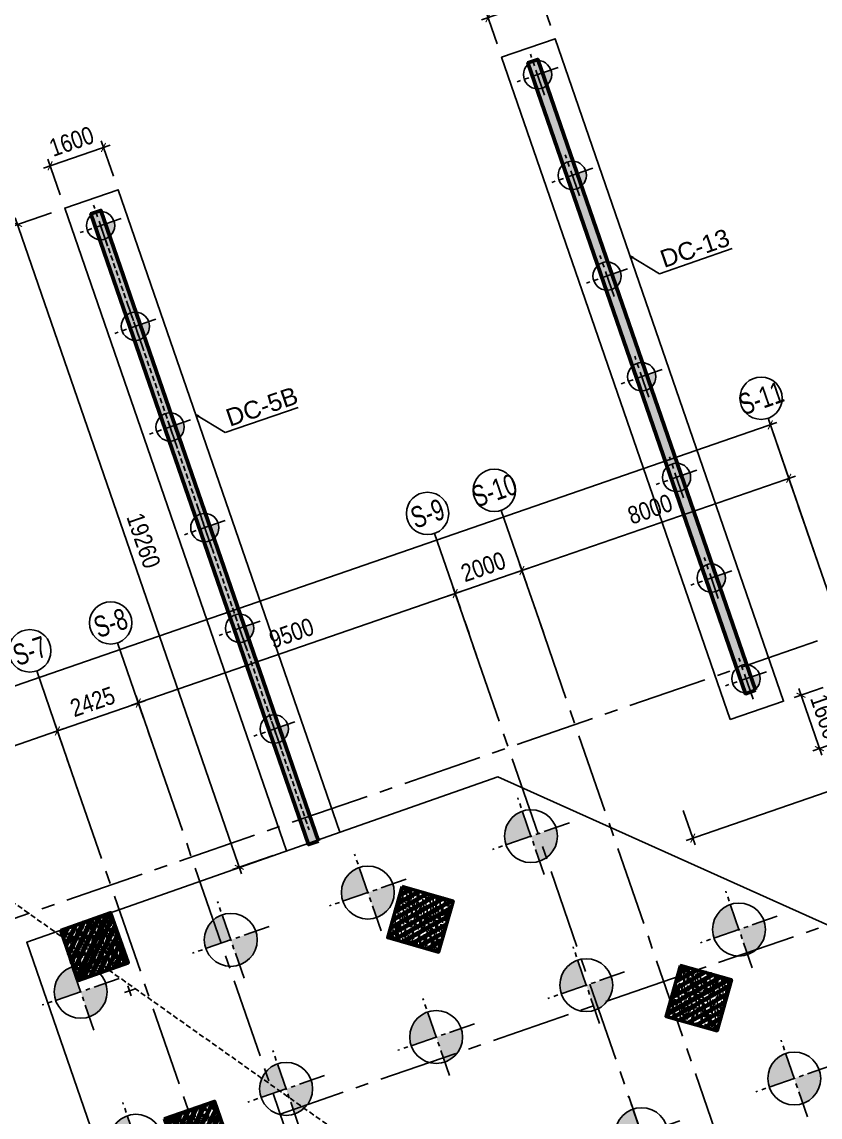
# Model space of a CAD drawing. Header units: millimetres. Extents: x -80883 to 1373228, y -532110 to 182357.
# Drawn here: x 704660 to 727280, y -295574 to -264555 of the extents above; entities that cross this region are included whole.
import ezdxf
from ezdxf.enums import TextEntityAlignment as Align
from ezdxf.xclip import XClip

# ---------------------------------------------------------------- set-up
doc = ezdxf.new("R2010")
doc.units = ezdxf.units.MM
doc.header["$LTSCALE"] = 100
doc.header["$XCLIPFRAME"] = 0
doc.header["$PDMODE"] = 32
doc.header["$PDSIZE"] = 2.5
for name, pattern in [('CENTER2', [1.125, 0.75, -0.125, 0.125, -0.125]), ('DASHED', [4.5, 3, -1.5]), ('HIDDEN', [0.375, 0.25, -0.125]), ('Xref_ST_MBDV Cot vach 30.7.2022$0$DASHDOT', [1, 0.5, -0.25, 0, -0.25])]:
    doc.linetypes.add(name, pattern=pattern)
for name, color, linetype in [('ccu11-Dim', 8, 'Continuous'), ('ccu11-Khuat', 9, 'DASHED'), ('ccu11-Manh', 8, 'Continuous'), ('ccu12-Hatch', 250, 'Continuous'), ('ccu12-Pile', 4, 'Continuous'), ('ccu12-Thay', 7, 'Continuous'), ('ccu12-Truc', 13, 'CENTER2'), ('KC-Betong', 6, 'Continuous'), ('KC2-DIM', 251, 'Continuous'), ('KCS_CENTER_POINT', 7, 'Continuous'), ('KCS_PILE', 8, 'HIDDEN'), ('KT-Dim', 8, 'Continuous'), ('Xref_ST_MBDV Cot vach 30.7.2022$0$Xref_ST_MBDV Cot vach 30.7.2022|Xref_ST_MBDV Cot vach 30.7.2022|Xref_ST_MBDV Cot vach 30.7.2022|Xref_ST_MBDV Cot vach 30.7.2022|A-WALL-PATT', 251, 'Continuous'), ('Xref_ST_MBDV Cot vach 30.7.2022$0$Xref_ST_MBDV Cot vach 30.7.2022|Xref_ST_MBDV Cot vach 30.7.2022|Xref_ST_MBDV Cot vach 30.7.2022|Xref_ST_MBDV Cot vach 30.7.2022|Site_plot line', 1, 'Xref_ST_MBDV Cot vach 30.7.2022$0$DASHDOT'), ('Xref_ST_MBDV Cot vach 30.7.2022|Xref_ST_MBDV Cot vach 30.7.2022|Xref_ST_MBDV Cot vach 30.7.2022|Xref_ST_MBDV Cot vach 30.7.2022|A-GRID-SYM', 50, 'Continuous')]:
    doc.layers.add(name, color=color, linetype=linetype)
for name, color, linetype, lineweight in [('ccu12-Tencaukien', 9, 'Continuous', 15), ('KT-Net cot', 2, 'Continuous', 50), ('KT-Net cot vach', 6, 'Continuous', 50), ('KT-Vat lieu', 250, 'Continuous', 9)]:
    doc.layers.add(name, color=color, linetype=linetype, lineweight=lineweight)
doc.styles.add('Arial', font='arial.ttf', dxfattribs={"width": 0.7})
doc.styles.add('Arial Narrow', font='ARIALN.TTF')
doc.styles.add('HBA-Text', font='GOTHIC.TTF')
doc.dimstyles.new('ccu11-100x2', dxfattribs={"dimscale": 100, "dimtxt": 2.5, "dimasz": 1, "dimexe": 1, "dimexo": 2, "dimgap": 1, "dimtad": 1, "dimdec": 0, "dimlfac": 0.5, "dimrnd": 5, "dimdsep": 46, "dimtxsty": 'Arial', "dimblk": 'ARCHTICK', "dimcen": -1, "dimdle": 1, "dimclrd": 256, "dimclre": 256, "dimclrt": 31, "dimadec": 0, "dimazin": 2, "dimtfac": 0.1, "dimtdec": 0, "dimtmove": 0, "dimatfit": 1, "dimldrblk": 'ARCHTICK', "dimfxl": 1, "dimtvp": 0.833333, "dimtolj": 1, "dimtzin": 12, "dimarcsym": 0})
doc.dimstyles.new('ccu12-200', dxfattribs={"dimscale": 200, "dimtxt": 2.5, "dimasz": 1, "dimexe": 1, "dimexo": 2, "dimgap": 1, "dimtad": 1, "dimdec": 0, "dimrnd": 5, "dimdsep": 46, "dimtxsty": 'Arial Narrow', "dimblk": 'ARCHTICK', "dimcen": -1, "dimdle": 1, "dimclrd": 256, "dimclre": 256, "dimclrt": 3, "dimadec": 0, "dimazin": 2, "dimtfac": 0.1, "dimtdec": 0, "dimtmove": 0, "dimatfit": 1, "dimldrblk": 'ARCHTICK', "dimfxl": 1, "dimtvp": 0.833333, "dimtolj": 1, "dimtzin": 12, "dimarcsym": 0})
pattern_1 = [(50, (550, -550), (286.904, -25.1), [30, -330]), (355, (550, -550), (-55.5, 300.877), [24, -264]), (100.451, (573.9, -552.1), (231.404, 275.776), [25.496, -280.457]), (46.184, (550, -470), (426.9, -66.21), [45, -495]), (96.636, (585.57, -475.5), (373.87, 389.65), [38.24, -420.69]), (351.184, (550, -470), (373.86, 389.65), [36, -396]), (21, (590, -490), (238.763, -161.048), [30, -330]), (326, (590, -490), (97.326, 290.06), [24, -264]), (71.451, (609.9, -503.42), (336.09, 129.01), [25.496, -280.457]), (37.5, (550, -550), (4.864, 133.1575), [0, -260.8, 0, -268, 0, -265]), (7.5, (550, -550), (105.228, 157.765), [0, -152.8, 0, -254.8, 0, -101]), (327.5, (460.8, -550), (213.529, -9.022), [0, -100, 0, -312, 0, -414]), (317.5, (420.8, -550), (233.274, 40.042), [0, -130, 0, -207.2, 0, -294]), (45, (550, -550), (-120.208, 120.208), []), (45, (550, -501), (-120.208, 120.208), [])]

# ---------------------------------------------------------------- blocks, each defined once
blk = doc.blocks.new('Xref_ST_MBDV Cot vach 30.7.2022$0$Tuong Vay01-flat-1')
at = {"layer": 'Xref_ST_MBDV Cot vach 30.7.2022$0$Xref_ST_MBDV Cot vach 30.7.2022|Xref_ST_MBDV Cot vach 30.7.2022|Xref_ST_MBDV Cot vach 30.7.2022|Xref_ST_MBDV Cot vach 30.7.2022|A-WALL-PATT'}
h = blk.add_hatch(dxfattribs=at)
h.set_pattern_fill('ACET-2D-VATLIEU04', color=256, scale=50, pattern_type=2)
h.set_pattern_definition([(50, (-11139561.84, -1407213.45), (-225.902474, 189.5546825), [37.5, -412.5]), (355, (-11139561.84, -1407213.45), (32.127212, 367.215716), [30, -330]), (100.4514, (-11139531.95, -1407216.06), (-341.231527, -62.944187), [31.870095, -350.571056]), (46.1842, (-11139561.84, -1407113.45), (-319.180497, 306.252097), [56.25, -618.75]), (96.6356, (-11139517.37, -1407120.34), (-516.995922, -60.144022), [47.805144, -525.8565]), (351.1842, (-11139561.84, -1407113.45), (84.740774, 546.39543), [45, -495]), (21, (-11139511.84, -1407138.45), (-105.680822, 275.3079534), [37.5, -412.5]), (326, (-11139511.84, -1407138.45), (206.128805, 305.59852), [30, -330]), (71.4514, (-11139486.97, -1407155.22), (-328.963765, 110.380101), [31.870095, -350.571056]), (37.5, (-11139561.84, -1407213.45), (-78.1345294, 101.8269012), [0, -326, 0, -335, 0, -331.25]), (7.5, (-11139561.84, -1407213.45), (-23.2793464, 176.824191), [0, -191, 0, -318.5, 0, -126.25]), (327.5, (-11139673.34, -1407213.45), (71.9444175, 112.9301145), [0, -125, 0, -390, 0, -517.5000003]), (317.5, (-11139723.34, -1407213.45), (158.0205496, 172.449169), [0, -162.5, 0, -259, 0, -367.5]), (45, (-11139561.84, -1407213.45), (-150.260191, 150.260191), []), (45, (-11139561.84, -1407152.2), (-150.260191, 150.260191), [])])
h.paths.add_polyline_path([(-82665, -118500), (-81837, -121132), (-80903, -123728), (-79863, -126284), (-78720, -128795), (-77475, -131258), (-76131, -133667), (-74689, -136020), (-73153, -138312), (-71525, -140539), (-69807, -142699), (-68002, -144786), (-66114, -146798), (-64145, -148731), (-62100, -150582), (-59980, -152349), (-57790, -154027), (-55533, -155614), (-53213, -157109), (-50835, -158507), (-48401, -159807), (-45916, -161007), (-43385, -162104), (-40811, -163097), (-38198, -163985), (-35551, -164765), (-32875, -165436), (-30174, -165998), (-27451, -166448), (-24702, -166789), (-4397, -168938), (36420, -167648), (41836, -160719), (12445, -24368), (8473, -9249), (-4719, -5521), (-10557, -9947), (-34021, -27848), (-39777, -32009), (-41249, -35294), (-45787, -38574), (-49368, -38942), (-57644, -44924), (-59845, -46601), (-61969, -48362), (-64020, -50208), (-65993, -52137), (-67887, -54144), (-69696, -56226), (-71420, -58381), (-73054, -60604), (-74596, -62892), (-76043, -65242), (-77394, -67648), (-78645, -70107), (-79794, -72615), (-80841, -75168), (-81782, -77762), (-82617, -80392), (-83343, -83054), (-83961, -85743), (-84468, -88455), (-84865, -91186), (-85149, -93930), (-85321, -96684), (-85381, -99530), (-85329, -102201), (-85163, -104955), (-84886, -107701), (-84496, -110432), (-83996, -113146), (-83385, -115836)], flags=16)
h.paths.add_polyline_path([(-83625, -118781), (-82785, -121452), (-81837, -124086), (-80781, -126680), (-79621, -129228), (-78358, -131727), (-76994, -134172), (-75531, -136560), (-73973, -138886), (-72320, -141146), (-70577, -143337), (-68746, -145455), (-66829, -147497), (-64832, -149459), (-62755, -151337), (-60604, -153130), (-58382, -154833), (-56092, -156444), (-53738, -157960), (-51324, -159379), (-48854, -160699), (-46333, -161916), (-43764, -163030), (-41151, -164038), (-38500, -164938), (-35814, -165730), (-33098, -166411), (-30357, -166981), (-27595, -167438), (-24816, -167783), (-4434, -169940), (36920, -168633), (42913, -160966), (13418, -24135), (9295, -8442), (-4926, -4424), (-11163, -9151), (-34617, -27045), (-40580, -31355), (-42052, -34640), (-46156, -37607), (-49737, -37975), (-58240, -44121), (-60467, -45819), (-62623, -47605), (-64704, -49479), (-66707, -51435), (-68628, -53472), (-70465, -55586), (-72214, -57772), (-73872, -60029), (-75437, -62350), (-76905, -64734), (-78276, -67176), (-79545, -69672), (-80712, -72217), (-81774, -74808), (-82729, -77440), (-83576, -80109), (-84314, -82810), (-84940, -85539), (-85455, -88291), (-85857, -91062), (-86146, -93847), (-86321, -96642), (-86382, -99529), (-86328, -102241), (-86160, -105036), (-85879, -107821), (-85484, -110593), (-84976, -113347), (-84356, -116078)])
at = {"layer": 'Xref_ST_MBDV Cot vach 30.7.2022$0$Xref_ST_MBDV Cot vach 30.7.2022|Xref_ST_MBDV Cot vach 30.7.2022|Xref_ST_MBDV Cot vach 30.7.2022|Xref_ST_MBDV Cot vach 30.7.2022|Site_plot line', "ltscale": 5000}
blk.add_arc((-17764, -99529), 69167, 126.14636, 263.7927, dxfattribs=at)
blk = doc.blocks.new('_ARCHTICK')
at = {"color": 0, "linetype": 'ByBlock', "const_width": 0.15}
blk.add_lwpolyline([(-0.5, -0.5), (0.5, 0.5)], dxfattribs=at)
blk = doc.blocks.new('*D1068')
at = {"layer": 'Defpoints', "color": 0, "transparency": 16777216}
for p in [(341485, -41507), (342233, -43673), (336750, -45566)]:
    blk.add_point(p, dxfattribs=at)
at = {"layer": 'KT-Dim', "lineweight": -2, "transparency": 16777216}
for p, q in [((335814, -43466), (341674, -41442)), ((342102, -43295), (341420, -41318)), ((336620, -45188), (335937, -43211))]:
    blk.add_line(p, q, dxfattribs=at)
at = {"layer": 'KT-Dim', "lineweight": -2, "transparency": 16777216, "xscale": 200, "yscale": 200, "zscale": 200}
for p, rotation in [((341485, -41507), 19.04713796363416), ((336003, -43400), 199.0471379636342)]:
    blk.add_blockref('_ARCHTICK', p, dxfattribs=dict(at, rotation=rotation))
at = {"layer": 'KT-Dim', "color": 3, "transparency": 16777216, "insert": (338595, -42023), "char_height": 500, "attachment_point": 5, "rotation": 19.0471, "style": 'Arial Narrow'}
blk.add_mtext('\\A1;5800', dxfattribs=at)
blk = doc.blocks.new('*D1069')
at = {"layer": 'Defpoints', "color": 0, "transparency": 16777216}
for p in [(343777, -40716), (344525, -42881), (342233, -43673)]:
    blk.add_point(p, dxfattribs=at)
at = {"layer": 'KT-Dim', "lineweight": -2, "transparency": 16777216}
for p, q in [((344394, -42503), (343712, -40527)), ((341296, -41573), (343966, -40651)), ((342102, -43295), (341420, -41318))]:
    blk.add_line(p, q, dxfattribs=at)
at = {"layer": 'KT-Dim', "lineweight": -2, "transparency": 16777216, "xscale": 200, "yscale": 200, "zscale": 200}
for p, rotation in [((343777, -40716), 19.04713796363416), ((341485, -41507), 199.0471379636342)]:
    blk.add_blockref('_ARCHTICK', p, dxfattribs=dict(at, rotation=rotation))
at = {"layer": 'KT-Dim', "color": 3, "transparency": 16777216, "insert": (342483, -40681), "char_height": 500, "attachment_point": 5, "rotation": 19.0471, "style": 'Arial Narrow'}
blk.add_mtext('\\A1;2425', dxfattribs=at)
blk = doc.blocks.new('*D1070')
at = {"layer": 'Defpoints', "color": 0, "transparency": 16777216}
for p in [(352757, -37616), (353505, -39781), (344525, -42881)]:
    blk.add_point(p, dxfattribs=at)
at = {"layer": 'KT-Dim', "lineweight": -2, "transparency": 16777216}
for p, q in [((353374, -39403), (352692, -37427)), ((343588, -40781), (352946, -37550)), ((344394, -42503), (343712, -40527))]:
    blk.add_line(p, q, dxfattribs=at)
at = {"layer": 'KT-Dim', "lineweight": -2, "transparency": 16777216, "xscale": 200, "yscale": 200, "zscale": 200}
for p, rotation in [((352757, -37616), 19.04713796363416), ((343777, -40716), 199.0471379636342)]:
    blk.add_blockref('_ARCHTICK', p, dxfattribs=dict(at, rotation=rotation))
at = {"layer": 'KT-Dim', "color": 3, "transparency": 16777216, "insert": (348119, -38736), "char_height": 500, "attachment_point": 5, "rotation": 19.0471, "style": 'Arial Narrow'}
blk.add_mtext('\\A1;9500', dxfattribs=at)
blk = doc.blocks.new('*D1071')
at = {"layer": 'Defpoints', "color": 0, "transparency": 16777216}
for p in [(354648, -36963), (355395, -39128), (353505, -39781)]:
    blk.add_point(p, dxfattribs=at)
at = {"layer": 'KT-Dim', "lineweight": -2, "transparency": 16777216}
for p, q in [((352568, -37681), (354837, -36898)), ((355265, -38750), (354582, -36774)), ((353374, -39403), (352692, -37427))]:
    blk.add_line(p, q, dxfattribs=at)
at = {"layer": 'KT-Dim', "lineweight": -2, "transparency": 16777216, "xscale": 200, "yscale": 200, "zscale": 200}
for p, rotation in [((354648, -36963), 19.04713796363416), ((352757, -37616), 199.0471379636342)]:
    blk.add_blockref('_ARCHTICK', p, dxfattribs=dict(at, rotation=rotation))
at = {"layer": 'KT-Dim', "color": 3, "transparency": 16777216, "insert": (353554, -36859), "char_height": 500, "attachment_point": 5, "rotation": 19.0471, "style": 'Arial Narrow'}
blk.add_mtext('\\A1;2000', dxfattribs=at)
blk = doc.blocks.new('*D1072')
at = {"layer": 'Defpoints', "color": 0, "transparency": 16777216}
for p in [(362210, -34352), (362957, -36518), (355395, -39128)]:
    blk.add_point(p, dxfattribs=at)
at = {"layer": 'KT-Dim', "lineweight": -2, "transparency": 16777216}
for p, q in [((354459, -37028), (362399, -34287)), ((362827, -36140), (362144, -34163)), ((355265, -38750), (354582, -36774))]:
    blk.add_line(p, q, dxfattribs=at)
at = {"layer": 'KT-Dim', "lineweight": -2, "transparency": 16777216, "xscale": 200, "yscale": 200, "zscale": 200}
for p, rotation in [((362210, -34352), 19.04713796363416), ((354648, -36963), 199.0471379636342)]:
    blk.add_blockref('_ARCHTICK', p, dxfattribs=dict(at, rotation=rotation))
at = {"layer": 'KT-Dim', "color": 3, "transparency": 16777216, "insert": (358280, -35227), "char_height": 500, "attachment_point": 5, "rotation": 19.0471, "style": 'Arial Narrow'}
blk.add_mtext('\\A1;8000', dxfattribs=at)
blk = doc.blocks.new('GRID-SYM-flat-103')
at = {"layer": 'Xref_ST_MBDV Cot vach 30.7.2022|Xref_ST_MBDV Cot vach 30.7.2022|Xref_ST_MBDV Cot vach 30.7.2022|Xref_ST_MBDV Cot vach 30.7.2022|A-GRID-SYM'}
blk.add_circle((0, 0, 0), 900, dxfattribs=at)
at = {"layer": 'Xref_ST_MBDV Cot vach 30.7.2022|Xref_ST_MBDV Cot vach 30.7.2022|Xref_ST_MBDV Cot vach 30.7.2022|Xref_ST_MBDV Cot vach 30.7.2022|A-GRID-SYM', "style": 'HBA-Text'}
blk.add_attdef('GRID', text='', height=900, rotation=19.0471, dxfattribs=at).set_placement((0, 0, 0), align=Align.MIDDLE_CENTER)
blk = doc.blocks.new('*D1073')
at = {"layer": 'Defpoints', "color": 0, "transparency": 16777216}
for p in [(363163, -37115), (306934, -51743), (308410, -56019, 0)]:
    blk.add_point(p, dxfattribs=at)
at = {"layer": 'KT-Dim', "lineweight": -2, "transparency": 16777216}
for p, q in [((361876, -32774), (306745, -51809)), ((363033, -36737), (361622, -32650)), ((308280, -55641), (306869, -51554))]:
    blk.add_line(p, q, dxfattribs=at)
at = {"layer": 'KT-Dim', "lineweight": -2, "transparency": 16777216, "xscale": 200, "yscale": 200, "zscale": 200}
for p, rotation in [((361687, -32839), 19.0477163778953), ((306934, -51743), 199.0477163778953)]:
    blk.add_blockref('_ARCHTICK', p, dxfattribs=dict(at, rotation=rotation))
at = {"layer": 'KT-Dim', "color": 3, "transparency": 16777216, "insert": (334162, -41861), "char_height": 500, "attachment_point": 5, "rotation": 19.0477, "style": 'Arial Narrow'}
blk.add_mtext('\\A1;57925', dxfattribs=at)
blk = doc.blocks.new('*U151')
h = blk.add_hatch()
h.set_pattern_fill('VATLIEU04', color=250, scale=40, style=0, pattern_type=2)
h.set_pattern_definition(pattern_1)
h.paths.add_polyline_path([(-475, 475), (1025, 475), (1025, -1025), (-475, -1025)])
at = {"color": 6, "ltscale": 0.25}
blk.add_lwpolyline([(-475, 475), (1025, 475), (1025, -1025), (-475, -1025)], close=True, dxfattribs=at)
at = {"layer": 'Defpoints', "linetype": 'ByBlock', "ltscale": 30}
for p, q in [((1025, 475), (-475, -1025)), ((-475, 475), (1025, -1025))]:
    blk.add_line(p, q, dxfattribs=at)
blk = doc.blocks.new('*U155')
h = blk.add_hatch()
h.set_pattern_fill('VATLIEU04', color=250, scale=40, style=0, pattern_type=2)
h.set_pattern_definition(pattern_1)
h.paths.add_polyline_path([(-475, 475), (1025, 475), (1025, -1025), (-475, -1025)])
at = {"color": 6, "ltscale": 0.25}
blk.add_lwpolyline([(-475, 475), (1025, 475), (1025, -1025), (-475, -1025)], close=True, dxfattribs=at)
at = {"layer": 'Defpoints', "linetype": 'ByBlock', "ltscale": 30}
for p, q in [((1025, 475), (-475, -1025)), ((-475, 475), (1025, -1025))]:
    blk.add_line(p, q, dxfattribs=at)
blk = doc.blocks.new('MBDV-B1-T1-PN')
at = {"layer": 'KT-Net cot vach'}
for name, p, rotation in [('*U151', (42617, 11116), 344.2212204098554), ('*U151', (33221, 10173, 0), 19.35977521795311), ('*U155', (50508, 8886), 344.2212204098554), ('*U151', (36164, 4835, 0), 19.04713795399666)]:
    blk.add_blockref(name, p, dxfattribs=dict(at, rotation=rotation))
blk = doc.blocks.new('D1500.')
at = {"layer": 'ccu12-Hatch', "ltscale": 0.5}
h = blk.add_hatch(color=256, dxfattribs=at)
h.dxf.hatch_style = 1
h.paths.add_polyline_path([(750, 0, 0.414214), (0, 750), (0, 0)])
h.paths.add_polyline_path([(0, 0), (-750, 0, 0.414214), (0, -750)])
at = {"layer": 'ccu12-Pile', "color": 13, "linetype": 'CENTER2', "ltscale": 10}
for p, q in [((0, 1150), (0, -1150)), ((1150, 0), (-1150, 0))]:
    blk.add_line(p, q, dxfattribs=at)
at = {"layer": 'ccu12-Pile', "ltscale": 0.5}
blk.add_circle((0, 0), 750, dxfattribs=at)
blk = doc.blocks.new('D1500')
at = {"layer": 'ccu12-Pile', "rotation": 270}
blk.add_blockref('D1500.', (-4, 0), dxfattribs=at)
blk = doc.blocks.new('MBDV-COC-PN')
at = {"layer": 'KCS_PILE', "rotation": 19.04713795401927}
for p in [(45946, 13133), (41323, 11536), (51840, 10489), (37439, 10195), (47513, 8913), (33185, 8727), (43260, 7444), (53407, 6270), (39006, 5976), (34752, 4507), (49080, 4693)]:
    blk.add_blockref('D1500', p, dxfattribs=at)
blk = doc.blocks.new('D800.')
at = {"layer": 'ccu12-Pile', "ltscale": 0.5}
h = blk.add_hatch(color=250, dxfattribs=at)
h.dxf.hatch_style = 1
h.paths.add_polyline_path([(0, 0), (400, 0, 0.414214), (0, 400)])
at = {"layer": 'ccu12-Pile', "color": 13, "linetype": 'CENTER2', "ltscale": 10}
for p, q in [((0, 613), (0, -613)), ((613, 0), (-613, 0))]:
    blk.add_line(p, q, dxfattribs=at)
at = {"layer": 'ccu12-Pile', "ltscale": 0.5}
blk.add_circle((0, 0), 400, dxfattribs=at)
blk = doc.blocks.new('*D768')
at = {"layer": 'ccu11-Dim', "lineweight": -2, "ltscale": 0.5, "transparency": 16777216}
for p, q in [((727365, -283409), (726549, -283691)), ((727326, -285327), (726673, -283437)), ((727887, -284922), (727072, -285203))]:
    blk.add_line(p, q, dxfattribs=at)
at = {"layer": 'Defpoints', "color": 0, "ltscale": 0.5, "transparency": 16777216}
for p in [(727743, -283279), (726739, -283626), (728265, -284791)]:
    blk.add_point(p, dxfattribs=at)
at = {"layer": 'ccu11-Dim', "lineweight": -2, "ltscale": 0.5, "transparency": 16777216, "xscale": 200, "yscale": 200, "zscale": 200}
for p, rotation in [((726739, -283626), 109.0471379532314), ((727261, -285138), 289.0471379532314)]:
    blk.add_blockref('_ARCHTICK', p, dxfattribs=dict(at, rotation=rotation))
at = {"layer": 'ccu11-Dim', "color": 3, "ltscale": 0.5, "transparency": 16777216, "insert": (727430, -284233), "char_height": 500, "attachment_point": 5, "rotation": 289.0471, "style": 'Arial Narrow'}
blk.add_mtext('\\A1;1600', dxfattribs=at)
blk = doc.blocks.new('*D769')
at = {"layer": 'ccu11-Dim', "lineweight": -2, "ltscale": 0.5, "transparency": 16777216}
for p, q in [((742023, -280464), (742358, -281435)), ((742482, -281180), (723482, -287740)), ((723402, -286893), (723737, -287864))]:
    blk.add_line(p, q, dxfattribs=at)
at = {"layer": 'Defpoints', "color": 0, "ltscale": 0.5, "transparency": 16777216}
for p in [(741893, -280086), (723271, -286515), (723671, -287675)]:
    blk.add_point(p, dxfattribs=at)
at = {"layer": 'ccu11-Dim', "lineweight": -2, "ltscale": 0.5, "transparency": 16777216, "xscale": 200, "yscale": 200, "zscale": 200}
for p, rotation in [((742293, -281245), 19.0471379532342), ((723671, -287675), 199.0471379532341)]:
    blk.add_blockref('_ARCHTICK', p, dxfattribs=dict(at, rotation=rotation))
at = {"layer": 'ccu11-Dim', "color": 3, "ltscale": 0.5, "transparency": 16777216, "insert": (731832, -284375), "char_height": 500, "attachment_point": 5, "rotation": 19.0471, "style": 'Arial Narrow'}
blk.add_mtext('\\A1;19700', dxfattribs=at)
blk = doc.blocks.new('*D772')
at = {"layer": 'ccu11-Dim', "lineweight": -2, "ltscale": 0.5, "transparency": 16777216}
for p, q in [((719571, -263849), (717681, -264501)), ((719638, -264654), (719317, -263725)), ((718125, -265176), (717805, -264247))]:
    blk.add_line(p, q, dxfattribs=at)
at = {"layer": 'Defpoints', "color": 0, "ltscale": 0.5, "transparency": 16777216}
for p in [(717870, -264436), (719768, -265032), (718256, -265554)]:
    blk.add_point(p, dxfattribs=at)
at = {"layer": 'ccu11-Dim', "lineweight": -2, "ltscale": 0.5, "transparency": 16777216, "xscale": 200, "yscale": 200, "zscale": 200}
for p, rotation in [((719382, -263914), 19.0471379423621), ((717870, -264436), 199.0471379423621)]:
    blk.add_blockref('_ARCHTICK', p, dxfattribs=dict(at, rotation=rotation))
at = {"layer": 'ccu11-Dim', "color": 3, "ltscale": 0.5, "transparency": 16777216, "insert": (718478, -263745), "char_height": 500, "attachment_point": 5, "rotation": 19.0471, "style": 'Arial Narrow'}
blk.add_mtext('\\A1;1600', dxfattribs=at)
blk = doc.blocks.new('*D773')
at = {"layer": 'ccu11-Dim', "lineweight": -2, "ltscale": 0.5, "transparency": 16777216}
for p, q in [((707255, -268929), (706907, -267921)), ((707161, -268045), (705271, -268698)), ((705743, -269451), (705395, -268443))]:
    blk.add_line(p, q, dxfattribs=at)
at = {"layer": 'Defpoints', "color": 0, "ltscale": 0.5, "transparency": 16777216}
for p in [(705460, -268632), (707386, -269307), (705873, -269830)]:
    blk.add_point(p, dxfattribs=at)
at = {"layer": 'ccu11-Dim', "lineweight": -2, "ltscale": 0.5, "transparency": 16777216, "xscale": 200, "yscale": 200, "zscale": 200}
for p, rotation in [((706972, -268110), 19.0471379423621), ((705460, -268632), 199.0471379423621)]:
    blk.add_blockref('_ARCHTICK', p, dxfattribs=dict(at, rotation=rotation))
at = {"layer": 'ccu11-Dim', "color": 3, "ltscale": 0.5, "transparency": 16777216, "insert": (706068, -267941), "char_height": 500, "attachment_point": 5, "rotation": 19.0471, "style": 'Arial Narrow'}
blk.add_mtext('\\A1;1600', dxfattribs=at)
blk = doc.blocks.new('*D774')
at = {"layer": 'ccu11-Dim', "lineweight": -2, "ltscale": 0.5, "transparency": 16777216}
for p, q in [((705495, -269960), (704347, -270356)), ((704471, -270102), (710885, -288688)), ((711779, -288168), (710631, -288564))]:
    blk.add_line(p, q, dxfattribs=at)
at = {"layer": 'Defpoints', "color": 0, "ltscale": 0.5, "transparency": 16777216}
for p in [(705873, -269830), (712157, -288038), (710820, -288499)]:
    blk.add_point(p, dxfattribs=at)
at = {"layer": 'ccu11-Dim', "lineweight": -2, "ltscale": 0.5, "transparency": 16777216, "xscale": 200, "yscale": 200, "zscale": 200}
for p, rotation in [((704536, -270291), 109.0400269250008), ((710820, -288499), 289.0400269250009)]:
    blk.add_blockref('_ARCHTICK', p, dxfattribs=dict(at, rotation=rotation))
at = {"layer": 'ccu11-Dim', "color": 3, "ltscale": 0.5, "transparency": 16777216, "insert": (708108, -279247), "char_height": 500, "attachment_point": 5, "rotation": 289.04, "style": 'Arial Narrow'}
blk.add_mtext('\\A1;19260', dxfattribs=at)
blk = doc.blocks.new('Vach-NN-PN')
at = {"layer": 'KT-Vat lieu'}
h = blk.add_hatch(dxfattribs=at)
h.set_pattern_fill('BTCT', color=256, scale=40)
h.set_pattern_definition([(50, (145314.1, -41250.66), (286.90407, -25.10085), [30, -330]), (355, (145314.1, -41250.66), (-55.5005, 300.87685), [24, -264]), (100.4514, (145338.02, -41252.75), (231.40375, 275.7758), [25.4961, -280.45684]), (46.1842, (145314.1, -41170.66), (426.8964, -66.2076), [45, -495]), (96.6356, (145349.7, -41176.2), (373.8651, 389.6471), [38.2441, -420.6852]), (351.1842, (145314.1, -41170.66), (373.8648, 389.6474), [36, -396]), (21, (145354.1, -41190.66), (238.7628, -161.04756), [30, -330]), (326, (145354.1, -41190.66), (97.3261, 290.06), [24, -264]), (71.4514, (145374, -41204.08), (336.08905, 129.0122), [25.4961, -280.45684]), (37.5, (145314.11, -41250.66), (4.86394, 133.15754), [0, -260.8, 0, -268, 0, -265]), (7.5, (145314.11, -41250.66), (105.22781, 157.76468), [0, -152.8, 0, -254.8, 0, -101]), (327.5, (145224.91, -41250.66), (213.52897, -9.02195), [0, -100, 0, -312, 0, -414]), (317.5, (145184.9, -41250.66), (233.27447, 40.042), [0, -130, 0, -207.2, 0, -294]), (45, (145314.11, -41250.66), (-106.06602, 106.06602), []), (45, (145384.82, -41250.66), (-106.06602, 106.06602), [])])
h.paths.add_polyline_path([(53910, 5336), (53627, 5238), (47459, 23103), (47742, 23201)])
h = blk.add_hatch(dxfattribs=at)
h.set_pattern_fill('BTCT', color=256, scale=40)
h.set_pattern_definition([(50, (132931.33, -45525.8), (286.90407, -25.10085), [30, -330]), (355, (132931.33, -45525.8), (-55.5005, 300.87685), [24, -264]), (100.4514, (132955.24, -45527.89), (231.40375, 275.7758), [25.4961, -280.45684]), (46.1842, (132931.33, -45445.8), (426.8964, -66.2076), [45, -495]), (96.6356, (132966.9, -45451.3), (373.8651, 389.6471), [38.2441, -420.6852]), (351.1842, (132931.33, -45445.8), (373.8648, 389.6474), [36, -396]), (21, (132971.33, -45465.8), (238.7628, -161.04756), [30, -330]), (326, (132971.33, -45465.8), (97.3261, 290.06), [24, -264]), (71.4514, (132991.22, -45479.21), (336.08905, 129.0122), [25.4961, -280.45684]), (37.5, (132931.33, -45525.79), (4.86394, 133.15754), [0, -260.8, 0, -268, 0, -265]), (7.5, (132931.33, -45525.8), (105.22781, 157.76468), [0, -152.8, 0, -254.8, 0, -101]), (327.5, (132842.13, -45525.79), (213.52897, -9.02195), [0, -100, 0, -312, 0, -414]), (317.5, (132802.13, -45525.8), (233.27447, 40.042), [0, -130, 0, -207.2, 0, -294]), (45, (132931.33, -45525.8), (-106.06602, 106.06602), []), (45, (133002.04, -45525.8), (-106.06602, 106.06602), [])])
h.paths.add_polyline_path([(41528, 1060), (41244, 963), (35076, 18828), (35360, 18926)])
at = {"layer": 'KT-Net cot'}
for points in [[(53910, 5336), (53627, 5238), (47459, 23103), (47742, 23201)], [(41528, 1060), (41244, 963), (35076, 18828), (35360, 18926)]]:
    blk.add_lwpolyline(points, close=True, dxfattribs=at)
blk = doc.blocks.new('dc-6-1500')
for p, q in [((-4105, 17050), (2691, 17050)), ((2691, 17050), (2691, -950)), ((4095, -950), (2691, -950))]:
    blk.add_line(p, q)
blk.add_lwpolyline([(4095, -950), (4095, -7750), (-4105, -7750), (-4105, 17050)])
at = {"layer": 'KCS_CENTER_POINT'}
for p, q in [((-150, 150), (150, 150)), ((0, 0), (0, 300))]:
    blk.add_line(p, q, dxfattribs=at)
at = {"layer": 'KCS_PILE'}
for p in [(-2955, 15900), (-2955, 11400), (-2955, 6900), (-2955, 2400), (-2955, -2100), (-2955, -6600)]:
    blk.add_blockref('D1500', p, dxfattribs=at)
at = {"layer": 'KCS_PILE', "xscale": -1, "rotation": 359.9999999999318}
for p in [(1541, 15900), (1541, 11400), (1541, 6900), (1541, 2400), (2945, -2100), (2945, -6600)]:
    blk.add_blockref('D1500', p, dxfattribs=at)
blk = doc.blocks.new('Grid-ST-flat-3')
at = {"layer": 'ccu12-Truc', "ltscale": 30}
for p, q in [((361622.2, -32650.9), (374729.9, -70616.8)), ((354060.2, -35261.7), (370215.9, -82056.1)), ((352169.7, -35914.4), (368325.4, -82708.8)), ((369404.7, -36752.1), (304555.5, -59141.2)), ((343189.8, -39014.7), (361219.3, -91236.4)), ((340897.6, -39806), (359986.9, -95097.6)), ((371917.5, -44030.6), (347796.7, -52358.2))]:
    blk.add_line(p, q, dxfattribs=at)
at = {"layer": 'KT-Dim'}
ref = blk.add_blockref('GRID-SYM-flat-103', (361426.2, -32083.2, 0), dxfattribs=dict(at, xscale=0.6666666666666666, yscale=0.6666666666666666, zscale=0.6666666666666666))
ref.add_attrib('GRID', 'S-11', dxfattribs={"layer": 'Xref_ST_MBDV Cot vach 30.7.2022|Xref_ST_MBDV Cot vach 30.7.2022|Xref_ST_MBDV Cot vach 30.7.2022|Xref_ST_MBDV Cot vach 30.7.2022|A-GRID-SYM', "height": 600, "rotation": 19, "style": 'HBA-Text', "width": 0.75}).set_placement((361426.2, -32083.2, 0), align=Align.MIDDLE_CENTER)
ref = blk.add_blockref('GRID-SYM-flat-103', (353864.4, -34694.5, 0), dxfattribs=dict(at, xscale=0.6666666666666666, yscale=0.6666666666666666, zscale=0.6666666666666666))
ref.add_attrib('GRID', 'S-10', dxfattribs={"layer": 'Xref_ST_MBDV Cot vach 30.7.2022|Xref_ST_MBDV Cot vach 30.7.2022|Xref_ST_MBDV Cot vach 30.7.2022|Xref_ST_MBDV Cot vach 30.7.2022|A-GRID-SYM', "height": 600, "rotation": 19, "style": 'HBA-Text', "width": 0.75}).set_placement((353864.4, -34694.5, 0), align=Align.MIDDLE_CENTER)
ref = blk.add_blockref('GRID-SYM-flat-103', (351973.9, -35347.2, 0), dxfattribs=dict(at, xscale=0.6666666666666666, yscale=0.6666666666666666, zscale=0.6666666666666666))
ref.add_attrib('GRID', 'S-9', dxfattribs={"layer": 'Xref_ST_MBDV Cot vach 30.7.2022|Xref_ST_MBDV Cot vach 30.7.2022|Xref_ST_MBDV Cot vach 30.7.2022|Xref_ST_MBDV Cot vach 30.7.2022|A-GRID-SYM', "height": 600, "rotation": 19, "style": 'HBA-Text', "width": 0.75}).set_placement((351973.9, -35347.2, 0), align=Align.MIDDLE_CENTER)
ref = blk.add_blockref('GRID-SYM-flat-103', (342994, -38447.5, 0), dxfattribs=dict(at, xscale=0.6666666666666666, yscale=0.6666666666666666, zscale=0.6666666666666666))
ref.add_attrib('GRID', 'S-8', dxfattribs={"layer": 'Xref_ST_MBDV Cot vach 30.7.2022|Xref_ST_MBDV Cot vach 30.7.2022|Xref_ST_MBDV Cot vach 30.7.2022|Xref_ST_MBDV Cot vach 30.7.2022|A-GRID-SYM', "height": 600, "rotation": 19, "style": 'HBA-Text', "width": 0.75}).set_placement((342994, -38447.5, 0), align=Align.MIDDLE_CENTER)
ref = blk.add_blockref('GRID-SYM-flat-103', (340701.8, -39238.9, 0), dxfattribs=dict(at, xscale=0.6666666666666666, yscale=0.6666666666666666, zscale=0.6666666666666666))
ref.add_attrib('GRID', 'S-7', dxfattribs={"layer": 'Xref_ST_MBDV Cot vach 30.7.2022|Xref_ST_MBDV Cot vach 30.7.2022|Xref_ST_MBDV Cot vach 30.7.2022|Xref_ST_MBDV Cot vach 30.7.2022|A-GRID-SYM', "height": 600, "rotation": 19, "style": 'HBA-Text', "width": 0.75}).set_placement((340701.8, -39238.9, 0), align=Align.MIDDLE_CENTER)
dim = blk.add_aligned_dim(p1=(363163.5, -37115.1), p2=(308410.2, -56019.2, 0), distance=-4523.4, dimstyle='ccu12-200', dxfattribs=at)
dim.commit()
dim.dimension.update_dxf_attribs({"geometry": '*D1073', "text_midpoint": (334162.1, -41861.1)})
for base, p1, p2, picture, middle in [((362209.6, -34352.3), (355395.2, -39128.5), (362957.2, -36517.7), '*D1072', (358280, -35227.3)), ((354647.6, -36963.1), (353504.7, -39781.2), (355395.2, -39128.5), '*D1071', (353553.8, -36859)), ((352757.1, -37615.8), (344524.9, -42881.5), (353504.7, -39781.2), '*D1070', (348118.6, -38735.5)), ((343777.2, -40716), (342232.6, -43672.9), (344524.9, -42881.5), '*D1069', (342482.5, -40681.4)), ((341485, -41507.4), (336750.2, -45565.7), (342232.6, -43672.9), '*D1068', (338595.2, -42023.5))]:
    dim = blk.add_linear_dim(base=base, p1=p1, p2=p2, angle=19.04714, dimstyle='ccu12-200', dxfattribs=at)
    dim.commit()
    dim.dimension.update_dxf_attribs({"geometry": picture, "text_midpoint": middle})

msp = doc.modelspace()

# ---------------------------------------------------------------- linework, layer by layer
msp.add_lwpolyline([(711642.3, -310447.7), (704798, -290623.4), (718147.6, -285932.8), (731797.1, -292061.5), (735558.9, -302190.5)], close=True)
at = {"layer": 'ccu11-Khuat', "ltscale": 0.5}
msp.add_line((645571.9, -247882.9), (813771.9, -366824.3), dxfattribs=at)
msp.add_lwpolyline([(706890.5, -270324.7), (712797.4, -287433.7)], dxfattribs=at)
at = {"layer": 'ccu11-Khuat'}
for p in [(720257.8, -268901.1), (721242.2, -271752.6), (707875, -273176.2), (722226.7, -274604.1), (708859.5, -276027.7), (723211.2, -277455.6), (709843.9, -278879.2), (724195.7, -280307.1), (710828.4, -281730.7), (711812.9, -284582.2)]:
    msp.add_point(p, dxfattribs=at)
at = {"layer": 'ccu12-Thay', "ltscale": 0.5}
msp.add_lwpolyline([(724734, -284317.7), (718256, -265554.4), (719768.4, -265032.3), (726246.4, -283795.5)], close=True, dxfattribs=at)
msp.add_lwpolyline([(712159.3, -288036.9), (705873.2, -269829.6), (707385.6, -269307.4), (713668.8, -287506.5)], dxfattribs=at)
at = {"layer": 'KC-Betong'}
for points in [[(725452.5, -283487.7), (725168.9, -283585.6), (719001, -265720.4), (719284.5, -265622.5)], [(713069.7, -287762.9), (712786.1, -287860.8), (706618.2, -269995.5), (706901.8, -269897.6)]]:
    msp.add_lwpolyline(points, close=True, dxfattribs=at)
at = {"layer": 'KCS_CENTER_POINT'}
for p, q in [((707755.6, -292139.4), (707657.7, -291855.8)), ((707564.9, -292046.6), (707848.4, -291948.7))]:
    msp.add_line(p, q, dxfattribs=at)

# ---------------------------------------------------------------- block references
ref = msp.add_blockref('Xref_ST_MBDV Cot vach 30.7.2022$0$Tuong Vay01-flat-1', (742513.6, -173724.8))
XClip(ref).set_block_clipping_path([(-91541.6736345236, -190955.6682973447), (52438.3255017358, -76158.0499385341)])
msp.add_blockref('Grid-ST-flat-3', (364182, -243129.8))
at = {"rotation": 19.04713795401976}
msp.add_blockref('dc-6-1500', (703327.1, -305882.7), dxfattribs=at)
at = {"layer": 'ccu11-Manh'}
msp.add_blockref('MBDV-B1-T1-PN', (673144.6, -300749.5), dxfattribs=at)
at = {"layer": 'ccu12-Thay', "rotation": 289.0471379423599}
for p in [(719273.3, -266049.6), (720257.8, -268901.1), (706890.5, -270324.7), (721242.2, -271752.6), (707875, -273176.2), (722226.7, -274604.1), (708859.5, -276027.7), (723211.2, -277455.6), (709843.9, -278879.2), (724195.7, -280307.1), (710828.4, -281730.7), (725180.2, -283158.6), (711812.9, -284582.2)]:
    msp.add_blockref('D800.', p, dxfattribs=at)
at = {"layer": 'KC2-DIM'}
msp.add_blockref('MBDV-COC-PN', (673144.6, -300749.5), dxfattribs=at)
at = {"layer": 'KT-Net cot'}
msp.add_blockref('Vach-NN-PN', (671538.7, -288820.4), dxfattribs=at)

# ---------------------------------------------------------------- texts
at = {"layer": 'ccu12-Tencaukien', "color": 31, "style": 'Arial'}
for s, p in [('DC-13', (722857.7, -271528.4)), ('DC-5B', (710551.5, -276025.5))]:
    msp.add_text(s, height=500, rotation=19.04714, dxfattribs=at).set_placement(p)

# ---------------------------------------------------------------- dimensions: what is measured, and where the dimension line sits
at = {"layer": 'ccu11-Dim', "ltscale": 0.5}
for p1, p2, distance, picture, middle in [((719768.4, -265032.3), (718256, -265554.4), -1183.2, '*D772', (718477.5, -263744.6)), ((707385.6, -269307.4), (705873.2, -269829.6), -1266.6, '*D773', (706067.5, -267940.9)), ((705873.2, -269829.6), (712157, -288037.7), -1414.6, '*D774', (708108.3, -279246.6)), ((728265.3, -284791.1), (727743.2, -283278.7), 1062.8, '*D768', (727430, -284233.2))]:
    dim = msp.add_aligned_dim(p1=p1, p2=p2, distance=distance, dimstyle='ccu12-200', dxfattribs=at)
    dim.commit()
    dim.dimension.update_dxf_attribs({"geometry": picture, "text_midpoint": middle})
dim = msp.add_linear_dim(base=(723671.3, -287674.5), p1=(741892.5, -280086.4), p2=(723271.1, -286515.4), angle=199.04714, dimstyle='ccu12-200', dxfattribs=at)
dim.commit()
dim.dimension.update_dxf_attribs({"geometry": '*D769', "text_midpoint": (731980.4, -284805.8), "dimtype": 161})

# ---------------------------------------------------------------- leaders
at = {"layer": 'KC2-DIM'}
for points in [[(721890.3, -271178.2), (722730.3, -271687.9), (724792.1, -270976.1)], [(709584.1, -275675.3), (710424.2, -276185), (712485.9, -275473.2)]]:
    msp.add_leader(points, dimstyle='ccu11-100x2', override={"dimgap": 1, "dimtad": 0, "dimldrblk": 'Open'}, dxfattribs=at)

doc.saveas('drawing.dxf')
